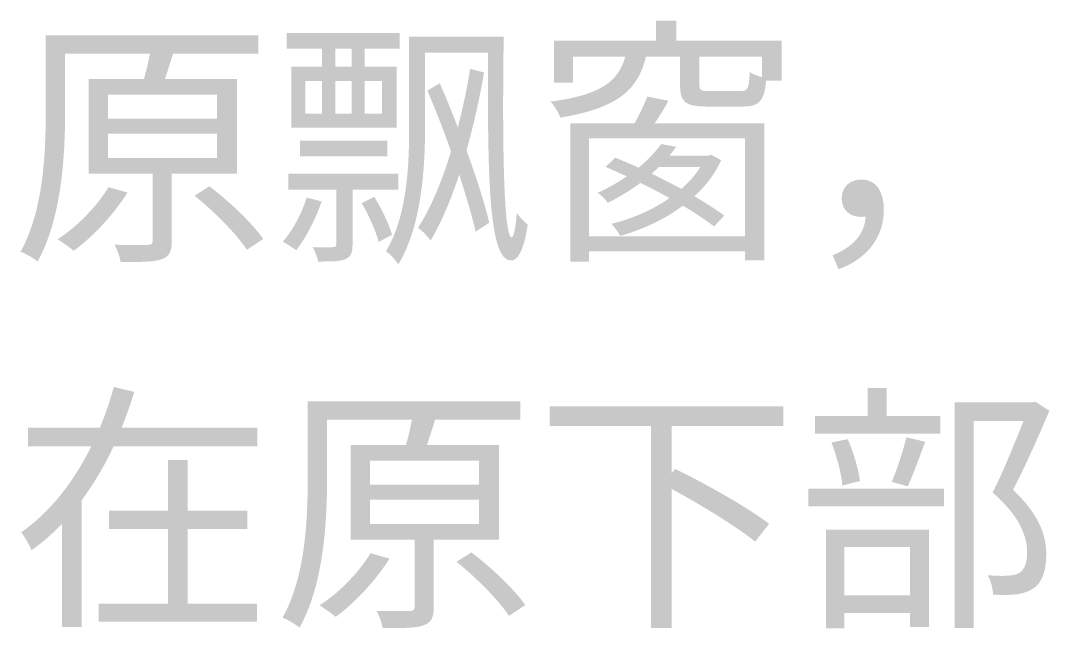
# Model space of a CAD drawing. Header units: millimetres. Extents: x -4600 to 229000, y -4300 to 19460.
# Drawn here: x 59738 to 60863, y 12172 to 12836 of the extents above; entities that cross this region are included whole.
import ezdxf

# ---------------------------------------------------------------- set-up
doc = ezdxf.new("R2010")
doc.units = ezdxf.units.MM
doc.header["$LTSCALE"] = 100
doc.layers.add('A-NOTE', color=7, linetype='Continuous', lineweight=18)

# ---------------------------------------------------------------- blocks, each defined once
blk = doc.blocks.new('A02_SHEET')
at = {"layer": 'A-NOTE'}
h = blk.add_hatch(color=256, dxfattribs=at)
edge = h.paths.add_edge_path()
edge.add_line((20321.5, 12813.9), (20321.5, 12768))
edge.add_line((20321.5, 12768), (20342.1, 12768))
edge.add_line((20342.1, 12768), (20342.1, 12796.4))
edge.add_line((20342.1, 12796.4), (20399.4, 12796.4))
edge.add_spline(control_points=[(20399.4, 12796.4), (20392, 12769.8), (20373.6, 12754.9), (20317.8, 12747.4)], knot_values=[0, 0, 0, 0, 1, 1, 1, 1], degree=3, periodic=0)
edge.add_spline(control_points=[(20317.8, 12747.4), (20321.5, 12743.4), (20326.6, 12735.1), (20328.4, 12729.9)], knot_values=[0, 0, 0, 0, 1, 1, 1, 1], degree=3, periodic=0)
edge.add_spline(control_points=[(20328.4, 12729.9), (20391.1, 12740.3), (20413.5, 12760.3), (20422, 12796.4)], knot_values=[0, 0, 0, 0, 1, 1, 1, 1], degree=3, periodic=0)
edge.add_line((20422, 12796.4), (20459.3, 12796.4))
edge.add_line((20459.3, 12796.4), (20459.3, 12765.8))
edge.add_spline(control_points=[(20459.3, 12765.8), (20459.3, 12746.6), (20465, 12742), (20489.4, 12742), (20494.2, 12742), (20522.9, 12742), (20528, 12742), (20545.5, 12742), (20551.5, 12747.7), (20553.5, 12770.3)], knot_values=[0, 0, 0, 0, 1, 1, 1, 2, 2, 2, 3, 3, 3, 3], degree=3, periodic=0)
edge.add_line((20553.5, 12770.3), (20570.5, 12770.3))
edge.add_line((20570.5, 12770.3), (20570.5, 12813.9))
edge.add_line((20570.5, 12813.9), (20455.3, 12813.9))
edge.add_line((20455.3, 12813.9), (20455.3, 12835.9))
edge.add_line((20455.3, 12835.9), (20433.2, 12835.9))
edge.add_line((20433.2, 12835.9), (20433.2, 12813.9))
edge.add_line((20433.2, 12813.9), (20321.5, 12813.9))
edge = h.paths.add_edge_path(flags=0)
edge.add_spline(control_points=[(20549, 12774.1), (20544.1, 12775.5), (20538.9, 12777.5), (20535.5, 12779.8)], knot_values=[0, 0, 0, 0, 1, 1, 1, 1], degree=3, periodic=0)
edge.add_spline(control_points=[(20535.5, 12779.8), (20534.9, 12761.5), (20533.2, 12758.9), (20525.5, 12758.9), (20519.5, 12758.9), (20496.5, 12758.9), (20492, 12758.9), (20482.2, 12758.9), (20480.5, 12759.7), (20480.5, 12765.8)], knot_values=[0, 0, 0, 0, 1, 1, 1, 2, 2, 2, 3, 3, 3, 3], degree=3, periodic=0)
edge.add_line((20480.5, 12765.8), (20480.5, 12796.4))
edge.add_line((20480.5, 12796.4), (20549, 12796.4))
edge.add_line((20549, 12796.4), (20549, 12774.1))
h = blk.add_hatch(color=256, dxfattribs=at)
edge = h.paths.add_edge_path()
edge.add_line((19812.7, 12772.1), (19812.7, 12668.6))
edge.add_line((19812.7, 12668.6), (19882.6, 12668.6))
edge.add_line((19882.6, 12668.6), (19882.6, 12595.6))
edge.add_spline(control_points=[(19882.6, 12595.6), (19882.6, 12592.1), (19881.4, 12591), (19877.1, 12590.7)], knot_values=[0, 0, 0, 0, 1, 1, 1, 1], degree=3, periodic=0)
edge.add_spline(control_points=[(19877.1, 12590.7), (19872.8, 12590.7), (19857.9, 12590.7), (19841, 12591)], knot_values=[0, 0, 0, 0, 1, 1, 1, 1], degree=3, periodic=0)
edge.add_spline(control_points=[(19841, 12591), (19843.9, 12585.5), (19846.8, 12577.5), (19847.6, 12572.1)], knot_values=[0, 0, 0, 0, 1, 1, 1, 1], degree=3, periodic=0)
edge.add_spline(control_points=[(19847.6, 12572.1), (19870, 12572.1), (19884, 12572.1), (19892.6, 12575.2), (19901.2, 12578.4), (19903.5, 12584.1), (19903.5, 12595.3)], knot_values=[0, 0, 0, 0, 1, 1, 1, 2, 2, 2, 2], degree=3, periodic=0)
edge.add_line((19903.5, 12595.3), (19903.5, 12668.6))
edge.add_line((19903.5, 12668.6), (19974.8, 12668.6))
edge.add_line((19974.8, 12668.6), (19974.8, 12772.1))
edge.add_line((19974.8, 12772.1), (19896, 12772.1))
edge.add_spline(control_points=[(19896, 12772.1), (19898.9, 12780.6), (19902.1, 12790.4), (19904.9, 12799.8)], knot_values=[0, 0, 0, 0, 1, 1, 1, 1], degree=3, periodic=0)
edge.add_line((19904.9, 12799.8), (19998.3, 12799.8))
edge.add_line((19998.3, 12799.8), (19998.3, 12819.9))
edge.add_line((19998.3, 12819.9), (19765.7, 12819.9))
edge.add_line((19765.7, 12819.9), (19765.7, 12736.8))
edge.add_spline(control_points=[(19765.7, 12736.8), (19765.7, 12691.8), (19763.4, 12628.5), (19738.2, 12583.5)], knot_values=[0, 0, 0, 0, 1, 1, 1, 1], degree=3, periodic=0)
edge.add_spline(control_points=[(19738.2, 12583.5), (19743.3, 12581.5), (19752.8, 12576.1), (19756.8, 12572.7)], knot_values=[0, 0, 0, 0, 1, 1, 1, 1], degree=3, periodic=0)
edge.add_spline(control_points=[(19756.8, 12572.7), (19783.2, 12619.6), (19786.9, 12689.3), (19786.9, 12736.8)], knot_values=[0, 0, 0, 0, 1, 1, 1, 1], degree=3, periodic=0)
edge.add_line((19786.9, 12736.8), (19786.9, 12799.8))
edge.add_line((19786.9, 12799.8), (19879.7, 12799.8))
edge.add_spline(control_points=[(19879.7, 12799.8), (19878, 12791.5), (19875.7, 12780.9), (19873.1, 12772.1)], knot_values=[0, 0, 0, 0, 1, 1, 1, 1], degree=3, periodic=0)
edge.add_line((19873.1, 12772.1), (19812.7, 12772.1))
edge = h.paths.add_edge_path(flags=0)
edge.add_spline(control_points=[(19834.4, 12654), (19821.3, 12632.5), (19800.1, 12610.8), (19778.6, 12597)], knot_values=[0, 0, 0, 0, 1, 1, 1, 1], degree=3, periodic=0)
edge.add_spline(control_points=[(19778.6, 12597), (19783.7, 12593.9), (19792.3, 12587.8), (19796.3, 12584.4)], knot_values=[0, 0, 0, 0, 1, 1, 1, 1], degree=3, periodic=0)
edge.add_spline(control_points=[(19796.3, 12584.4), (19817.3, 12599.9), (19839.9, 12623.9), (19855.1, 12648)], knot_values=[0, 0, 0, 0, 1, 1, 1, 1], degree=3, periodic=0)
edge.add_line((19855.1, 12648), (19834.4, 12654))
edge = h.paths.add_edge_path(flags=0)
edge.add_spline(control_points=[(19928.4, 12644.6), (19949.9, 12627.4), (19974.8, 12602.4), (19985.7, 12585.5)], knot_values=[0, 0, 0, 0, 1, 1, 1, 1], degree=3, periodic=0)
edge.add_line((19985.7, 12585.5), (20003.5, 12597.3))
edge.add_spline(control_points=[(20003.5, 12597.3), (19991.7, 12614.5), (19966.5, 12638.3), (19944.7, 12654.9)], knot_values=[0, 0, 0, 0, 1, 1, 1, 1], degree=3, periodic=0)
edge.add_line((19944.7, 12654.9), (19928.4, 12644.6))
h.paths.add_polyline_path([(19833.9, 12712.5), (19953.1, 12712.5), (19953.1, 12685.8), (19833.9, 12685.8), (19833.9, 12712.5)], flags=0)
h.paths.add_polyline_path([(19833.9, 12754.9), (19953.1, 12754.9), (19953.1, 12728.8), (19833.9, 12728.8), (19833.9, 12754.9)], flags=0)
h = blk.add_hatch(color=256, dxfattribs=at)
h.paths.add_polyline_path([(20029.3, 12822.5), (20029.3, 12805.3), (20067.9, 12805.3), (20067.9, 12785.5), (20034.4, 12785.5), (20034.4, 12718.8), (20149.3, 12718.8), (20149.3, 12785.5), (20114.6, 12785.5), (20114.6, 12805.3), (20152.7, 12805.3), (20152.7, 12822.5), (20029.3, 12822.5)])
h.paths.add_polyline_path([(20114.6, 12770), (20133.3, 12770), (20133.3, 12734.2), (20114.6, 12734.2), (20114.6, 12770)], flags=0)
h.paths.add_polyline_path([(20049.6, 12770), (20067.9, 12770), (20067.9, 12734.2), (20049.6, 12734.2), (20049.6, 12770)], flags=0)
h.paths.add_polyline_path([(20082.3, 12770), (20100.3, 12770), (20100.3, 12734.2), (20082.3, 12734.2), (20082.3, 12770)], flags=0)
h.paths.add_polyline_path([(20082.3, 12785.5), (20082.3, 12805.3), (20100.3, 12805.3), (20100.3, 12785.5), (20082.3, 12785.5)], flags=0)
h = blk.add_hatch(color=256, dxfattribs=at)
edge = h.paths.add_edge_path()
edge.add_line((20163.1, 12818.5), (20163.1, 12719.6))
edge.add_spline(control_points=[(20163.1, 12719.6), (20163.1, 12678.1), (20161.1, 12622.8), (20137.8, 12583.8)], knot_values=[0, 0, 0, 0, 1, 1, 1, 1], degree=3, periodic=0)
edge.add_spline(control_points=[(20137.8, 12583.8), (20141.9, 12581.2), (20148.7, 12573.8), (20151.3, 12569.5)], knot_values=[0, 0, 0, 0, 1, 1, 1, 1], degree=3, periodic=0)
edge.add_spline(control_points=[(20151.3, 12569.5), (20176.8, 12611.6), (20180.5, 12675.2), (20180.5, 12719.6)], knot_values=[0, 0, 0, 0, 1, 1, 1, 1], degree=3, periodic=0)
edge.add_line((20180.5, 12719.6), (20180.5, 12801))
edge.add_line((20180.5, 12801), (20249.3, 12801))
edge.add_spline(control_points=[(20249.3, 12801), (20248.7, 12661.2), (20250.4, 12573.5), (20274.5, 12573.8)], knot_values=[0, 0, 0, 0, 1, 1, 1, 1], degree=3, periodic=0)
edge.add_spline(control_points=[(20274.5, 12573.8), (20280.5, 12573.5), (20288.3, 12581.8), (20292.8, 12613)], knot_values=[0, 0, 0, 0, 1, 1, 1, 1], degree=3, periodic=0)
edge.add_spline(control_points=[(20292.8, 12613), (20290, 12615.3), (20283.7, 12621.1), (20280.8, 12625.9)], knot_values=[0, 0, 0, 0, 1, 1, 1, 1], degree=3, periodic=0)
edge.add_spline(control_points=[(20280.8, 12625.9), (20279.7, 12610.2), (20277.4, 12599), (20275.1, 12599), (20267.3, 12599), (20264.5, 12685.5), (20266.5, 12818.5)], knot_values=[0, 0, 0, 0, 1, 1, 1, 2, 2, 2, 2], degree=3, periodic=0)
edge.add_line((20266.5, 12818.5), (20163.1, 12818.5))
edge = h.paths.add_edge_path(flags=0)
edge.add_spline(control_points=[(20229.8, 12783.2), (20226.4, 12762), (20221.8, 12740.3), (20216.3, 12719.3)], knot_values=[0, 0, 0, 0, 1, 1, 1, 1], degree=3, periodic=0)
edge.add_spline(control_points=[(20216.3, 12719.3), (20210, 12736), (20203.2, 12752.3), (20196.6, 12767.5)], knot_values=[0, 0, 0, 0, 1, 1, 1, 1], degree=3, periodic=0)
edge.add_line((20196.6, 12767.5), (20183.1, 12759.4))
edge.add_spline(control_points=[(20183.1, 12759.4), (20191.7, 12739.1), (20200.9, 12715.9), (20208.9, 12693)], knot_values=[0, 0, 0, 0, 1, 1, 1, 1], degree=3, periodic=0)
edge.add_spline(control_points=[(20208.9, 12693), (20198.9, 12660), (20186.5, 12630.5), (20172.8, 12609.6)], knot_values=[0, 0, 0, 0, 1, 1, 1, 1], degree=3, periodic=0)
edge.add_spline(control_points=[(20172.8, 12609.6), (20177.7, 12605.9), (20183.1, 12600.4), (20186.5, 12595.6)], knot_values=[0, 0, 0, 0, 1, 1, 1, 1], degree=3, periodic=0)
edge.add_spline(control_points=[(20186.5, 12595.6), (20198.3, 12615.1), (20208.6, 12640), (20217.8, 12667.5)], knot_values=[0, 0, 0, 0, 1, 1, 1, 1], degree=3, periodic=0)
edge.add_spline(control_points=[(20217.8, 12667.5), (20225.5, 12644), (20232.1, 12621.9), (20235.8, 12605.3)], knot_values=[0, 0, 0, 0, 1, 1, 1, 1], degree=3, periodic=0)
edge.add_line((20235.8, 12605.3), (20250.7, 12615.1))
edge.add_spline(control_points=[(20250.7, 12615.1), (20245.9, 12635.7), (20236.7, 12664.3), (20225.8, 12694.1)], knot_values=[0, 0, 0, 0, 1, 1, 1, 1], degree=3, periodic=0)
edge.add_spline(control_points=[(20225.8, 12694.1), (20233.5, 12721.3), (20240.1, 12750.6), (20245, 12779.2)], knot_values=[0, 0, 0, 0, 1, 1, 1, 1], degree=3, periodic=0)
edge.add_line((20245, 12779.2), (20229.8, 12783.2))
h = blk.add_hatch(color=256, dxfattribs=at)
edge = h.paths.add_edge_path()
edge.add_spline(control_points=[(20423.5, 12752.9), (20420.3, 12744.5), (20414.9, 12732.8), (20409.4, 12723.6)], knot_values=[0, 0, 0, 0, 1, 1, 1, 1], degree=3, periodic=0)
edge.add_line((20409.4, 12723.6), (20339.2, 12723.6))
edge.add_line((20339.2, 12723.6), (20339.2, 12572.7))
edge.add_line((20339.2, 12572.7), (20359.6, 12572.7))
edge.add_line((20359.6, 12572.7), (20359.6, 12583.8))
edge.add_line((20359.6, 12583.8), (20530.3, 12583.8))
edge.add_line((20530.3, 12583.8), (20530.3, 12574.1))
edge.add_line((20530.3, 12574.1), (20551.5, 12574.1))
edge.add_line((20551.5, 12574.1), (20551.5, 12723.6))
edge.add_line((20551.5, 12723.6), (20431.5, 12723.6))
edge.add_spline(control_points=[(20431.5, 12723.6), (20436.7, 12731.1), (20441.8, 12739.7), (20446.7, 12748.3)], knot_values=[0, 0, 0, 0, 1, 1, 1, 1], degree=3, periodic=0)
edge.add_line((20446.7, 12748.3), (20423.5, 12752.9))
h.paths.add_polyline_path([(20359.6, 12600.2), (20359.6, 12707.3), (20530.3, 12707.3), (20530.3, 12600.2), (20359.6, 12600.2)], flags=0)
edge = h.paths.add_edge_path(flags=0)
edge.add_line((20377.9, 12676.1), (20401.1, 12665.8))
edge.add_spline(control_points=[(20401.1, 12665.8), (20391.7, 12659.2), (20381.1, 12653.2), (20369.3, 12647.7)], knot_values=[0, 0, 0, 0, 1, 1, 1, 1], degree=3, periodic=0)
edge.add_spline(control_points=[(20369.3, 12647.7), (20372.8, 12645.4), (20377.9, 12640.6), (20380.2, 12636.8)], knot_values=[0, 0, 0, 0, 1, 1, 1, 1], degree=3, periodic=0)
edge.add_spline(control_points=[(20380.2, 12636.8), (20393.7, 12643.4), (20405.4, 12650.9), (20416, 12658.6)], knot_values=[0, 0, 0, 0, 1, 1, 1, 1], degree=3, periodic=0)
edge.add_spline(control_points=[(20416, 12658.6), (20426.9, 12653.2), (20437.5, 12647.7), (20447.8, 12642)], knot_values=[0, 0, 0, 0, 1, 1, 1, 1], degree=3, periodic=0)
edge.add_spline(control_points=[(20447.8, 12642), (20428.9, 12628.8), (20406, 12619.1), (20384.2, 12613.9)], knot_values=[0, 0, 0, 0, 1, 1, 1, 1], degree=3, periodic=0)
edge.add_spline(control_points=[(20384.2, 12613.9), (20387.7, 12610.5), (20391.7, 12604.5), (20394, 12600.7)], knot_values=[0, 0, 0, 0, 1, 1, 1, 1], degree=3, periodic=0)
edge.add_spline(control_points=[(20394, 12600.7), (20417.7, 12607.6), (20442.1, 12618.2), (20462.4, 12633.7)], knot_values=[0, 0, 0, 0, 1, 1, 1, 1], degree=3, periodic=0)
edge.add_spline(control_points=[(20462.4, 12633.7), (20475.9, 12625.7), (20487.7, 12617.9), (20496.5, 12611)], knot_values=[0, 0, 0, 0, 1, 1, 1, 1], degree=3, periodic=0)
edge.add_line((20496.5, 12611), (20507.7, 12622.8))
edge.add_spline(control_points=[(20507.7, 12622.8), (20499.1, 12629.4), (20487.7, 12636.5), (20475, 12644)], knot_values=[0, 0, 0, 0, 1, 1, 1, 1], degree=3, periodic=0)
edge.add_spline(control_points=[(20475, 12644), (20487.4, 12655.2), (20497.4, 12668.3), (20504.3, 12683.5)], knot_values=[0, 0, 0, 0, 1, 1, 1, 1], degree=3, periodic=0)
edge.add_line((20504.3, 12683.5), (20493.4, 12689.3))
edge.add_line((20493.4, 12689.3), (20490.2, 12688.4))
edge.add_line((20490.2, 12688.4), (20447.8, 12688.4))
edge.add_line((20447.8, 12688.4), (20455.3, 12698.1))
edge.add_line((20455.3, 12698.1), (20438.7, 12701))
edge.add_spline(control_points=[(20438.7, 12701), (20432.6, 12692.7), (20424.3, 12683.8), (20414, 12675.2)], knot_values=[0, 0, 0, 0, 1, 1, 1, 1], degree=3, periodic=0)
edge.add_spline(control_points=[(20414, 12675.2), (20405.1, 12679.2), (20396.5, 12683), (20388.5, 12686.1)], knot_values=[0, 0, 0, 0, 1, 1, 1, 1], degree=3, periodic=0)
edge.add_line((20388.5, 12686.1), (20377.9, 12676.1))
edge = h.paths.add_edge_path(flags=0)
edge.add_spline(control_points=[(20481.6, 12676.1), (20476.2, 12667.2), (20469, 12659.2), (20460.7, 12652)], knot_values=[0, 0, 0, 0, 1, 1, 1, 1], degree=3, periodic=0)
edge.add_spline(control_points=[(20460.7, 12652), (20450.4, 12657.7), (20439.2, 12663.2), (20428.3, 12668.6)], knot_values=[0, 0, 0, 0, 1, 1, 1, 1], degree=3, periodic=0)
edge.add_line((20428.3, 12668.6), (20436.4, 12676.1))
edge.add_line((20436.4, 12676.1), (20481.6, 12676.1))
for points in [[(20043.9, 12704.7), (20043.9, 12687.5), (20139.3, 12687.5), (20139.3, 12704.7), (20043.9, 12704.7)], [(20664.4, 12434.5), (20664.4, 12403.9), (20606.8, 12403.9), (20606.8, 12384.7), (20743.8, 12384.7), (20743.8, 12403.9), (20685.3, 12403.9), (20685.3, 12434.5), (20664.4, 12434.5)], [(20599.7, 12324.5), (20599.7, 12305), (20747.8, 12305), (20747.8, 12324.5), (20599.7, 12324.5)]]:
    blk.add_hatch(color=256, dxfattribs=at).paths.add_polyline_path(points)
h = blk.add_hatch(color=256, dxfattribs=at)
edge = h.paths.add_edge_path()
edge.add_line((20031, 12668.6), (20031, 12651.2))
edge.add_line((20031, 12651.2), (20083.4, 12651.2))
edge.add_line((20083.4, 12651.2), (20083.4, 12592.1))
edge.add_spline(control_points=[(20083.4, 12592.1), (20083.4, 12589.3), (20082.6, 12588.4), (20079.7, 12588.4)], knot_values=[0, 0, 0, 0, 1, 1, 1, 1], degree=3, periodic=0)
edge.add_spline(control_points=[(20079.7, 12588.4), (20076.8, 12588.1), (20067.9, 12588.1), (20057.6, 12588.4)], knot_values=[0, 0, 0, 0, 1, 1, 1, 1], degree=3, periodic=0)
edge.add_spline(control_points=[(20057.6, 12588.4), (20059.9, 12584.1), (20062.8, 12577.2), (20063.6, 12572.7)], knot_values=[0, 0, 0, 0, 1, 1, 1, 1], degree=3, periodic=0)
edge.add_spline(control_points=[(20063.6, 12572.7), (20078, 12572.7), (20087.1, 12572.7), (20093.4, 12575.2)], knot_values=[0, 0, 0, 0, 1, 1, 1, 1], degree=3, periodic=0)
edge.add_spline(control_points=[(20093.4, 12575.2), (20099.5, 12578.1), (20101.2, 12582.7), (20101.2, 12591.6)], knot_values=[0, 0, 0, 0, 1, 1, 1, 1], degree=3, periodic=0)
edge.add_line((20101.2, 12591.6), (20101.2, 12651.2))
edge.add_line((20101.2, 12651.2), (20151.3, 12651.2))
edge.add_line((20151.3, 12651.2), (20151.3, 12668.6))
edge.add_line((20151.3, 12668.6), (20031, 12668.6))
edge = h.paths.add_edge_path(flags=0)
edge.add_spline(control_points=[(20051, 12642.6), (20045.6, 12624.8), (20035.9, 12607), (20025, 12594.4)], knot_values=[0, 0, 0, 0, 1, 1, 1, 1], degree=3, periodic=0)
edge.add_spline(control_points=[(20025, 12594.4), (20029.3, 12592.1), (20036.1, 12587.6), (20039.6, 12585)], knot_values=[0, 0, 0, 0, 1, 1, 1, 1], degree=3, periodic=0)
edge.add_spline(control_points=[(20039.6, 12585), (20049.9, 12598.2), (20060.8, 12618.8), (20067.4, 12638.3)], knot_values=[0, 0, 0, 0, 1, 1, 1, 1], degree=3, periodic=0)
edge.add_line((20067.4, 12638.3), (20051, 12642.6))
edge = h.paths.add_edge_path(flags=0)
edge.add_spline(control_points=[(20111.2, 12636.5), (20118.9, 12623.6), (20126.7, 12605.9), (20129.8, 12594.1)], knot_values=[0, 0, 0, 0, 1, 1, 1, 1], degree=3, periodic=0)
edge.add_line((20129.8, 12594.1), (20144.4, 12601.9))
edge.add_spline(control_points=[(20144.4, 12601.9), (20141.3, 12613), (20133, 12630.2), (20125, 12643.4)], knot_values=[0, 0, 0, 0, 1, 1, 1, 1], degree=3, periodic=0)
edge.add_line((20125, 12643.4), (20111.2, 12636.5))
h = blk.add_hatch(color=256, dxfattribs=at)
edge = h.paths.add_edge_path()
edge.add_spline(control_points=[(20632.6, 12564.3), (20662.7, 12574.9), (20682.2, 12598.4), (20682.2, 12629.4), (20682.2, 12649.4), (20673.6, 12662.3), (20657.8, 12662.3), (20646.1, 12662.3), (20636.1, 12655.2), (20636.1, 12641.7), (20636.1, 12628.2), (20645.8, 12621.4), (20657.5, 12621.4)], knot_values=[0, 0, 0, 0, 1, 1, 1, 2, 2, 2, 3, 3, 3, 4, 4, 4, 4], degree=3, periodic=0)
edge.add_line((20657.5, 12621.4), (20662.4, 12621.9))
edge.add_spline(control_points=[(20662.4, 12621.9), (20661, 12602.2), (20648.4, 12588.7), (20626.3, 12579.5)], knot_values=[0, 0, 0, 0, 1, 1, 1, 1], degree=3, periodic=0)
edge.add_line((20626.3, 12579.5), (20632.6, 12564.3))
h = blk.add_hatch(color=256, dxfattribs=at)
edge = h.paths.add_edge_path()
edge.add_spline(control_points=[(19840.2, 12435.7), (19836.2, 12421), (19831, 12405.9), (19825, 12391.2)], knot_values=[0, 0, 0, 0, 1, 1, 1, 1], degree=3, periodic=0)
edge.add_line((19825, 12391.2), (19746.2, 12391.2))
edge.add_line((19746.2, 12391.2), (19746.2, 12370.6))
edge.add_line((19746.2, 12370.6), (19815.5, 12370.6))
edge.add_spline(control_points=[(19815.5, 12370.6), (19797.2, 12333.9), (19772, 12299.9), (19739, 12276.9)], knot_values=[0, 0, 0, 0, 1, 1, 1, 1], degree=3, periodic=0)
edge.add_spline(control_points=[(19739, 12276.9), (19742.5, 12272.1), (19747.9, 12262.9), (19750.2, 12257.2)], knot_values=[0, 0, 0, 0, 1, 1, 1, 1], degree=3, periodic=0)
edge.add_spline(control_points=[(19750.2, 12257.2), (19762.3, 12265.8), (19773.4, 12275.5), (19783.5, 12286.1)], knot_values=[0, 0, 0, 0, 1, 1, 1, 1], degree=3, periodic=0)
edge.add_line((19783.5, 12286.1), (19783.5, 12173.2))
edge.add_line((19783.5, 12173.2), (19804.9, 12173.2))
edge.add_line((19804.9, 12173.2), (19804.9, 12311.6))
edge.add_spline(control_points=[(19804.9, 12311.6), (19818.4, 12329.9), (19830.2, 12350), (19839.9, 12370.6)], knot_values=[0, 0, 0, 0, 1, 1, 1, 1], degree=3, periodic=0)
edge.add_line((19839.9, 12370.6), (19997.2, 12370.6))
edge.add_line((19997.2, 12370.6), (19997.2, 12391.2))
edge.add_line((19997.2, 12391.2), (19848.8, 12391.2))
edge.add_spline(control_points=[(19848.8, 12391.2), (19853.9, 12404.1), (19858.5, 12417.3), (19862.5, 12430.2)], knot_values=[0, 0, 0, 0, 1, 1, 1, 1], degree=3, periodic=0)
edge.add_line((19862.5, 12430.2), (19840.2, 12435.7))
h.paths.add_polyline_path([(19899.5, 12355.7), (19899.5, 12300.4), (19835, 12300.4), (19835, 12280.4), (19899.5, 12280.4), (19899.5, 12199), (19823.6, 12199), (19823.6, 12179), (19996.9, 12179), (19996.9, 12199), (19921, 12199), (19921, 12280.4), (19986, 12280.4), (19986, 12300.4), (19921, 12300.4), (19921, 12355.7), (19899.5, 12355.7)], flags=0)
h = blk.add_hatch(color=256, dxfattribs=at)
edge = h.paths.add_edge_path()
edge.add_line((20099.2, 12372.1), (20099.2, 12268.6))
edge.add_line((20099.2, 12268.6), (20169.1, 12268.6))
edge.add_line((20169.1, 12268.6), (20169.1, 12195.6))
edge.add_spline(control_points=[(20169.1, 12195.6), (20169.1, 12192.1), (20167.9, 12191), (20163.6, 12190.7)], knot_values=[0, 0, 0, 0, 1, 1, 1, 1], degree=3, periodic=0)
edge.add_spline(control_points=[(20163.6, 12190.7), (20159.3, 12190.7), (20144.4, 12190.7), (20127.5, 12191)], knot_values=[0, 0, 0, 0, 1, 1, 1, 1], degree=3, periodic=0)
edge.add_spline(control_points=[(20127.5, 12191), (20130.4, 12185.5), (20133.3, 12177.5), (20134.1, 12172.1)], knot_values=[0, 0, 0, 0, 1, 1, 1, 1], degree=3, periodic=0)
edge.add_spline(control_points=[(20134.1, 12172.1), (20156.5, 12172.1), (20170.5, 12172.1), (20179.1, 12175.2), (20187.7, 12178.4), (20190, 12184.1), (20190, 12195.3)], knot_values=[0, 0, 0, 0, 1, 1, 1, 2, 2, 2, 2], degree=3, periodic=0)
edge.add_line((20190, 12195.3), (20190, 12268.6))
edge.add_line((20190, 12268.6), (20261.3, 12268.6))
edge.add_line((20261.3, 12268.6), (20261.3, 12372.1))
edge.add_line((20261.3, 12372.1), (20182.5, 12372.1))
edge.add_spline(control_points=[(20182.5, 12372.1), (20185.4, 12380.6), (20188.6, 12390.4), (20191.4, 12399.8)], knot_values=[0, 0, 0, 0, 1, 1, 1, 1], degree=3, periodic=0)
edge.add_line((20191.4, 12399.8), (20284.8, 12399.8))
edge.add_line((20284.8, 12399.8), (20284.8, 12419.9))
edge.add_line((20284.8, 12419.9), (20052.2, 12419.9))
edge.add_line((20052.2, 12419.9), (20052.2, 12336.8))
edge.add_spline(control_points=[(20052.2, 12336.8), (20052.2, 12291.8), (20049.9, 12228.5), (20024.7, 12183.5)], knot_values=[0, 0, 0, 0, 1, 1, 1, 1], degree=3, periodic=0)
edge.add_spline(control_points=[(20024.7, 12183.5), (20029.8, 12181.5), (20039.3, 12176.1), (20043.3, 12172.7)], knot_values=[0, 0, 0, 0, 1, 1, 1, 1], degree=3, periodic=0)
edge.add_spline(control_points=[(20043.3, 12172.7), (20069.7, 12219.6), (20073.4, 12289.3), (20073.4, 12336.8)], knot_values=[0, 0, 0, 0, 1, 1, 1, 1], degree=3, periodic=0)
edge.add_line((20073.4, 12336.8), (20073.4, 12399.8))
edge.add_line((20073.4, 12399.8), (20166.2, 12399.8))
edge.add_spline(control_points=[(20166.2, 12399.8), (20164.5, 12391.5), (20162.2, 12380.9), (20159.6, 12372.1)], knot_values=[0, 0, 0, 0, 1, 1, 1, 1], degree=3, periodic=0)
edge.add_line((20159.6, 12372.1), (20099.2, 12372.1))
edge = h.paths.add_edge_path(flags=0)
edge.add_spline(control_points=[(20120.9, 12254), (20107.8, 12232.5), (20086.6, 12210.8), (20065.1, 12197)], knot_values=[0, 0, 0, 0, 1, 1, 1, 1], degree=3, periodic=0)
edge.add_spline(control_points=[(20065.1, 12197), (20070.2, 12193.9), (20078.8, 12187.8), (20082.8, 12184.4)], knot_values=[0, 0, 0, 0, 1, 1, 1, 1], degree=3, periodic=0)
edge.add_spline(control_points=[(20082.8, 12184.4), (20103.8, 12199.9), (20126.4, 12223.9), (20141.6, 12248)], knot_values=[0, 0, 0, 0, 1, 1, 1, 1], degree=3, periodic=0)
edge.add_line((20141.6, 12248), (20120.9, 12254))
edge = h.paths.add_edge_path(flags=0)
edge.add_spline(control_points=[(20214.9, 12244.6), (20236.4, 12227.4), (20261.3, 12202.4), (20272.2, 12185.5)], knot_values=[0, 0, 0, 0, 1, 1, 1, 1], degree=3, periodic=0)
edge.add_line((20272.2, 12185.5), (20290, 12197.3))
edge.add_spline(control_points=[(20290, 12197.3), (20278.2, 12214.5), (20253, 12238.3), (20231.2, 12254.9)], knot_values=[0, 0, 0, 0, 1, 1, 1, 1], degree=3, periodic=0)
edge.add_line((20231.2, 12254.9), (20214.9, 12244.6))
h.paths.add_polyline_path([(20120.4, 12312.5), (20239.5, 12312.5), (20239.5, 12285.8), (20120.4, 12285.8), (20120.4, 12312.5)], flags=0)
h.paths.add_polyline_path([(20120.4, 12354.9), (20239.5, 12354.9), (20239.5, 12328.8), (20120.4, 12328.8), (20120.4, 12354.9)], flags=0)
h = blk.add_hatch(color=256, dxfattribs=at)
edge = h.paths.add_edge_path()
edge.add_line((20316.9, 12414.5), (20316.9, 12393))
edge.add_line((20316.9, 12393), (20427.5, 12393))
edge.add_line((20427.5, 12393), (20427.5, 12172.4))
edge.add_line((20427.5, 12172.4), (20450.1, 12172.4))
edge.add_line((20450.1, 12172.4), (20450.1, 12324.2))
edge.add_spline(control_points=[(20450.1, 12324.2), (20483.1, 12306.4), (20521.5, 12282.7), (20541.5, 12266.6)], knot_values=[0, 0, 0, 0, 1, 1, 1, 1], degree=3, periodic=0)
edge.add_line((20541.5, 12266.6), (20556.7, 12286.1))
edge.add_spline(control_points=[(20556.7, 12286.1), (20533.8, 12303.6), (20488.2, 12329.4), (20454.1, 12346)], knot_values=[0, 0, 0, 0, 1, 1, 1, 1], degree=3, periodic=0)
edge.add_line((20454.1, 12346), (20450.1, 12341.4))
edge.add_line((20450.1, 12341.4), (20450.1, 12393))
edge.add_line((20450.1, 12393), (20572.2, 12393))
edge.add_line((20572.2, 12393), (20572.2, 12414.5))
edge.add_line((20572.2, 12414.5), (20316.9, 12414.5))
h = blk.add_hatch(color=256, dxfattribs=at)
edge = h.paths.add_edge_path()
edge.add_line((20759.5, 12418.8), (20759.5, 12172.1))
edge.add_line((20759.5, 12172.1), (20780.5, 12172.1))
edge.add_line((20780.5, 12172.1), (20780.5, 12398.4))
edge.add_line((20780.5, 12398.4), (20834.9, 12398.4))
edge.add_spline(control_points=[(20834.9, 12398.4), (20825.7, 12375.5), (20813.4, 12344.3), (20801.1, 12320.2)], knot_values=[0, 0, 0, 0, 1, 1, 1, 1], degree=3, periodic=0)
edge.add_spline(control_points=[(20801.1, 12320.2), (20830.3, 12295), (20838.6, 12273.2), (20838.9, 12255.5)], knot_values=[0, 0, 0, 0, 1, 1, 1, 1], degree=3, periodic=0)
edge.add_spline(control_points=[(20838.9, 12255.5), (20838.9, 12244.8), (20836.6, 12236.5), (20830.6, 12232.5)], knot_values=[0, 0, 0, 0, 1, 1, 1, 1], degree=3, periodic=0)
edge.add_spline(control_points=[(20830.6, 12232.5), (20827.1, 12230.5), (20822.9, 12229.7), (20818, 12229.4), (20812.5, 12229.1), (20804.2, 12229.1), (20795.6, 12230)], knot_values=[0, 0, 0, 0, 1, 1, 1, 2, 2, 2, 2], degree=3, periodic=0)
edge.add_spline(control_points=[(20795.6, 12230), (20799.4, 12223.6), (20801.4, 12214.8), (20801.7, 12208.8)], knot_values=[0, 0, 0, 0, 1, 1, 1, 1], degree=3, periodic=0)
edge.add_spline(control_points=[(20801.7, 12208.8), (20810.2, 12208.2), (20819.4, 12208.2), (20826.9, 12209), (20834, 12209.9), (20840.3, 12211.9), (20845.5, 12215.3), (20855.5, 12221.9), (20859.8, 12235.4), (20859.8, 12253.2), (20859.5, 12273.5), (20852.4, 12296.1), (20823.4, 12323.1)], knot_values=[0, 0, 0, 0, 1, 1, 1, 2, 2, 2, 3, 3, 3, 4, 4, 4, 4], degree=3, periodic=0)
edge.add_spline(control_points=[(20823.4, 12323.1), (20836.9, 12349.1), (20851.8, 12382.4), (20863.2, 12409.6)], knot_values=[0, 0, 0, 0, 1, 1, 1, 1], degree=3, periodic=0)
edge.add_line((20863.2, 12409.6), (20847.8, 12419.6))
edge.add_line((20847.8, 12419.6), (20844.1, 12418.8))
edge.add_line((20844.1, 12418.8), (20759.5, 12418.8))
h = blk.add_hatch(color=256, dxfattribs=at)
edge = h.paths.add_edge_path()
edge.add_spline(control_points=[(20624.9, 12374.9), (20630.6, 12360), (20635.8, 12340.8), (20636.9, 12327.9)], knot_values=[0, 0, 0, 0, 1, 1, 1, 1], degree=3, periodic=0)
edge.add_line((20636.9, 12327.9), (20656.1, 12332.8))
edge.add_spline(control_points=[(20656.1, 12332.8), (20654.4, 12345.1), (20649.2, 12364.3), (20642.6, 12378.6)], knot_values=[0, 0, 0, 0, 1, 1, 1, 1], degree=3, periodic=0)
edge.add_line((20642.6, 12378.6), (20624.9, 12374.9))
h = blk.add_hatch(color=256, dxfattribs=at)
edge = h.paths.add_edge_path()
edge.add_spline(control_points=[(20706.8, 12380.6), (20703.4, 12366.3), (20696.5, 12345.1), (20690.8, 12331.9)], knot_values=[0, 0, 0, 0, 1, 1, 1, 1], degree=3, periodic=0)
edge.add_line((20690.8, 12331.9), (20708.3, 12327.1))
edge.add_spline(control_points=[(20708.3, 12327.1), (20714.3, 12339.7), (20721.1, 12358.9), (20727.4, 12375.8)], knot_values=[0, 0, 0, 0, 1, 1, 1, 1], degree=3, periodic=0)
edge.add_line((20727.4, 12375.8), (20706.8, 12380.6))
h = blk.add_hatch(color=256, dxfattribs=at)
h.paths.add_polyline_path([(20618.9, 12279.8), (20618.9, 12171.8), (20638.9, 12171.8), (20638.9, 12188.7), (20710.8, 12188.7), (20710.8, 12173.2), (20731.7, 12173.2), (20731.7, 12279.8), (20618.9, 12279.8)])
h.paths.add_polyline_path([(20638.9, 12207.9), (20638.9, 12260.9), (20710.8, 12260.9), (20710.8, 12207.9), (20638.9, 12207.9)], flags=0)

msp = doc.modelspace()

# ---------------------------------------------------------------- block references
msp.add_blockref('A02_SHEET', (40000, 0))

doc.saveas('drawing.dxf')
